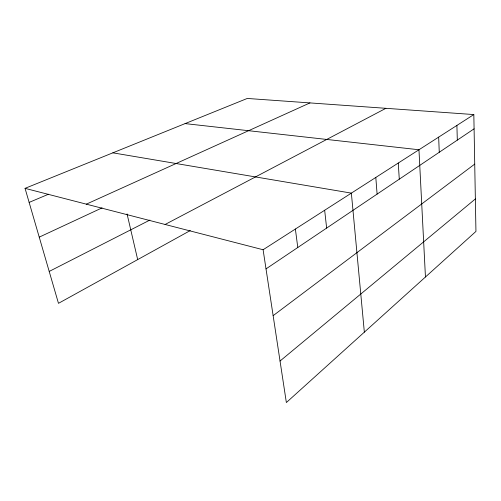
<?xml version="1.0" encoding="UTF-8"?>
<svg xmlns="http://www.w3.org/2000/svg" width="501" height="501" viewBox="0 0 501 501"><rect width="100%" height="100%" fill="white"/><g stroke="black" fill="none" stroke-linecap="round" stroke-linejoin="round"><path stroke-width="0.75" d="M280.04 361.027L475.361 198.947M273.133 315.668L474.729 164.096M266.012 268.893L474.09 128.82M263.1 249.742L473.827 114.566L475.95 231.418L286.359 402.547L263.1 249.742L25.05 188.351L58.479 303.337L190.286 230.548M165.098 224.473L385.914 108.31M49.204 271.429L149.893 220.064M39.235 237.142L102.091 207.865M86.335 204.157L309.956 102.912M29.133 202.404L48.534 194.213M25.05 188.351L247.269 98.453L473.827 114.566M185.094 123.603L418.961 149.761L425.449 277.003M112.85 152.836L351.364 193.123L364.346 332.157M127.047 213.896L137.681 259.599M295.377 229.038L297.782 247.507M324.667 210.251L326.639 228.08M375.806 177.448L377.103 194.112M398.257 163.044L399.284 179.176M438.663 137.124L439.258 152.266M456.899 125.425L457.313 140.111"/></g></svg>
